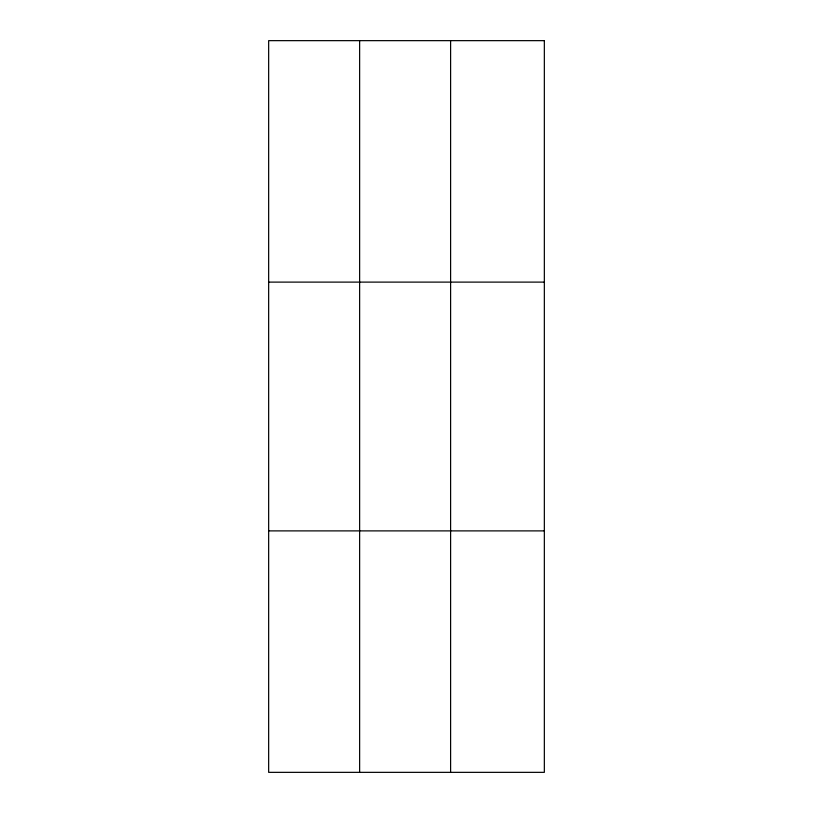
<?xml version="1.0" encoding="UTF-8"?>
<svg xmlns="http://www.w3.org/2000/svg" width="813" height="813" viewBox="0 0 813 813"><rect width="100%" height="100%" fill="white"/><g stroke="black" fill="none" stroke-linecap="round" stroke-linejoin="round"><path stroke-width="1.22" d="M268.656 282.111L544.344 282.111M268.656 530.889L544.344 530.889M450.605 40.65L450.605 772.35M359.631 40.65L359.631 772.35M544.344 40.65L544.344 772.35L268.656 772.35L268.656 40.65L544.344 40.65"/></g></svg>
